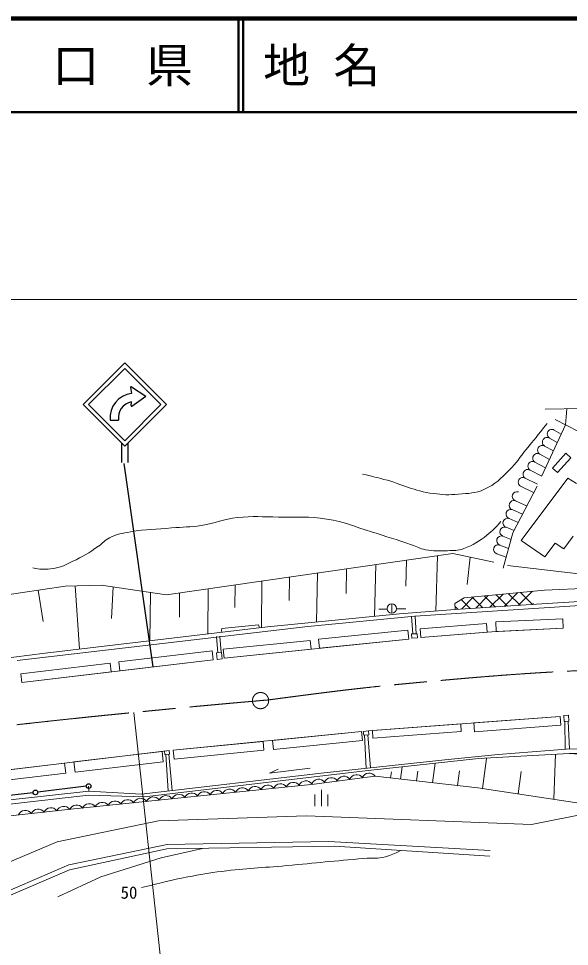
# Model space of a CAD drawing. Units: millimetres, scale not verified. Extents: x 40000 to 680000, y 20000 to 380000.
# Drawn here: x 344281 to 403064, y 280957 to 380000 of the extents above; entities that cross this region are included whole.
import ezdxf
from ezdxf.enums import TextEntityAlignment as Align

# ---------------------------------------------------------------- set-up
doc = ezdxf.new("R2010")
doc.units = ezdxf.units.MM
doc.header["$LTSCALE"] = 1000
doc.linetypes.add('CHAIN', pattern=[18.5, 12, -1.5, 3.5, -1.5])
doc.linetypes.add('DASHED', pattern=[7.5, 6, -1.5])
for name, color, linetype, lineweight in [('M-BMK', 2, 'CHAIN', 13), ('M-STR-HTXT', 7, 'Continuous', 13), ('M-STR-STRC', 7, 'Continuous', 25), ('M-TTL', 2, 'Continuous', 140), ('M-TTL-LINE', 7, 'Continuous', 50), ('M-WORK', 1, 'Continuous', 13)]:
    doc.layers.add(name, color=color, linetype=linetype, lineweight=lineweight)
doc.layers.add('M-TTL-TXT', color=7, linetype='Continuous')
doc.styles.add('ＭＳ ゴシック', font='')
doc.styles.get('ＭＳ ゴシック').set_extended_font_data('MS Gothic')

msp = doc.modelspace()

# ---------------------------------------------------------------- hatches: boundary and pattern name
at = {"layer": 'M-WORK'}
h = msp.add_hatch(dxfattribs=at)
h.set_pattern_fill('USER', color=256, style=0, pattern_type=2)
h.set_pattern_definition([(45, (399114, 318875), (-707.11, 707.11), []), (135, (399114, 318875), (-707.11, -707.11), [])])
h.paths.add_polyline_path([(399114, 318875), (399222, 317460), (390877, 316924), (390846, 317565), (391831, 318159)])

# ---------------------------------------------------------------- linework, layer by layer
at = {"layer": 'M-BMK'}
msp.add_circle((370104, 307199), 865, dxfattribs=at)
for points, knots in [([(370970, 307274), (379828, 308459), (382281, 308714), (389558, 309369), (400565, 310359), (406768, 310626), (417818, 310714), (425677, 310777), (430104, 310707), (437924, 309923), (445073, 309206), (449130, 308925), (456131, 307311), (461666, 306034), (463668, 305429), (470091, 303233)], [0, 0, 0, 0, 1, 1, 1, 2, 2, 2, 3, 3, 3, 4, 4, 4, 5, 5, 5, 5]), ([(270607, 296076), (296804, 299169), (303401, 299966), (324434, 302346), (336992, 303767), (344012, 304704), (356590, 305935), (362204, 306484), (363996, 306666), (370970, 307274)], [0, 0, 0, 0, 1, 1, 1, 2, 2, 2, 3, 3, 3, 3])]:
    msp.add_open_spline(points, degree=3, knots=knots, dxfattribs=at)
at = {"layer": 'M-STR-HTXT'}
for p, q in [((69698, 350000), (548179, 350000)), ((356590, 305935), (361515, 260283))]:
    msp.add_line(p, q, dxfattribs=at)
at = {"layer": 'M-STR-STRC'}
for p, q in [((356224, 340627), (356335, 339976)), ((356316, 340688), (357879, 339688)), ((356285, 338683), (356335, 339084)), ((356380, 338626), (357879, 339688)), ((354064, 337138), (354954, 337138)), ((355263, 334699), (355263, 332599)), ((355963, 332599), (355963, 334699)), ((358630, 310793), (355559, 332522)), ((345832, 297370), (340650, 296751)), ((351510, 298048), (346328, 297429))]:
    msp.add_line(p, q, dxfattribs=at)
for points in [[(355613, 334349), (360068, 338803), (355613, 343258), (351158, 338803)], [(355613, 334943), (359474, 338803), (355613, 342664), (351752, 338803)]]:
    msp.add_lwpolyline(points, close=True, dxfattribs=at)
for centre in [(351758, 298077), (346080, 297399)]:
    msp.add_circle(centre, 250, dxfattribs=at)
for centre, radius, start, end in [((356637, 337406), 2587, 96.70317, 185.95551), ((356284, 340637), 60.4, 57.38076, 189.69095), ((356637, 337406), 1705, 100.20397, 189.06004), ((356345, 338676), 60.4, 172.87498, 305.31121)]:
    msp.add_arc(centre, radius, start, end, dxfattribs=at)
at = {"layer": 'M-TTL'}
msp.add_line((680000, 380000), (40000, 380000), dxfattribs=at)
at = {"layer": 'M-TTL-LINE'}
for p, q in [((367750, 380000), (367750, 370000)), ((368250, 380000), (368250, 370000)), ((40000, 370000), (680000, 370000))]:
    msp.add_line(p, q, dxfattribs=at)
at = {"layer": 'M-WORK'}
for p, q in [((404491, 338387), (400480, 338317)), ((402769, 338357), (402640, 336623)), ((401449, 336079), (402186, 335642)), ((400933, 335222), (401769, 334741)), ((400418, 334365), (401352, 333842)), ((399902, 333509), (400938, 332947)), ((398870, 331795), (400111, 331162)), ((399386, 332652), (400524, 332053)), ((397900, 324291), (402896, 330952)), ((398355, 330938), (399670, 330289)), ((402896, 330952), (403810, 330389)), ((397839, 330082), (399228, 329418)), ((397294, 328526), (398499, 327980)), ((396963, 327582), (398054, 327103)), ((396633, 326639), (397608, 326224)), ((396302, 325695), (397160, 325342)), ((395971, 324751), (396840, 324406)), ((400433, 322556), (397900, 324291)), ((401559, 323986), (400433, 322556)), ((402474, 323400), (401559, 323986)), ((403459, 324760), (402474, 323400)), ((360065, 318499), (390637, 322897)), ((390637, 322897), (395000, 321982)), ((395641, 323807), (396571, 323450)), ((385689, 322185), (385615, 319423)), ((388971, 322657), (388793, 316759)), ((392455, 322516), (392146, 319581)), ((395310, 322864), (396303, 322496)), ((379289, 321264), (379236, 318640)), ((382407, 321713), (382277, 316188)), ((396448, 321626), (414908, 319425)), ((370246, 319963), (370192, 314976)), ((373209, 320390), (373174, 317896)), ((376171, 320816), (376082, 315566)), ((339495, 317936), (349252, 319414)), ((346363, 318976), (346890, 315634)), ((349252, 319414), (353099, 319507)), ((350318, 319440), (350793, 312696)), ((353099, 319507), (360065, 318499)), ((354360, 319325), (354195, 315949)), ((364509, 319138), (364484, 314308)), ((367377, 319551), (367358, 317136)), ((391831, 318159), (400415, 319003)), ((400415, 319003), (408452, 319331)), ((358374, 318744), (358298, 313580)), ((361441, 318697), (361437, 316115)), ((390846, 317565), (391831, 318159)), ((408896, 318102), (398998, 317445)), ((383612, 316967), (382710, 316964)), ((384101, 316522), (384101, 317522)), ((384606, 316987), (385601, 317010)), ((400372, 317097), (386554, 316199)), ((390877, 316924), (390846, 317565)), ((398998, 317445), (390877, 316924)), ((409754, 317691), (400372, 317097)), ((370858, 315058), (384935, 316454)), ((386554, 316199), (375156, 315109)), ((384935, 316454), (390877, 316924)), ((375156, 315109), (344137, 311473)), ((347107, 312263), (370858, 315058)), ((365976, 314909), (369875, 315295)), ((369875, 315295), (369982, 314955)), ((365886, 314473), (365976, 314909)), ((387198, 313922), (394797, 314555)), ((394797, 314555), (402397, 314930)), ((366206, 311741), (385932, 313758)), ((331600, 310311), (347107, 312263)), ((344628, 309137), (365057, 311553)), ((381605, 303957), (402073, 305505)), ((360776, 301891), (380876, 303885)), ((402716, 302018), (418980, 302160)), ((338488, 299253), (360356, 301863)), ((389754, 300892), (395445, 301455)), ((403018, 301562), (393378, 301019)), ((395445, 301455), (402716, 302018)), ((401397, 296660), (401581, 301474)), ((403018, 301562), (419652, 301710)), ((419248, 300468), (403018, 301562)), ((376885, 299485), (389754, 300892)), ((393378, 301019), (381588, 299737)), ((385040, 298825), (385206, 300130)), ((388467, 298430), (388737, 300514)), ((393774, 297800), (394206, 301022)), ((357371, 297218), (376885, 299485)), ((381588, 299737), (357696, 296938)), ((375405, 299980), (371043, 299452)), ((371043, 299452), (371999, 299870)), ((375826, 298294), (382331, 299138)), ((382331, 299138), (393292, 297872)), ((383979, 298948), (384061, 299601)), ((386753, 298628), (386886, 299660)), ((391121, 298123), (391329, 299699)), ((397585, 297230), (397908, 299617)), ((349495, 295573), (375826, 298294)), ((331008, 295263), (351789, 297546)), ((351758, 298077), (351789, 297546)), ((351789, 297546), (357371, 297218)), ((375898, 295934), (375898, 297159)), ((376598, 295934), (376598, 297684)), ((377298, 295934), (377298, 297159)), ((393292, 297872), (407724, 295714)), ((351754, 297094), (319700, 293529)), ((357696, 296938), (351754, 297094)), ((324774, 292900), (349495, 295573)), ((399024, 293976), (407724, 295714)), ((348397, 292111), (359198, 294363)), ((359198, 294363), (374995, 294891)), ((374995, 294891), (399024, 293976)), ((342858, 289766), (348397, 292111)), ((349639, 289656), (360136, 291825)), ((360097, 291363), (349699, 289127)), ((363895, 291424), (359503, 290410)), ((378008, 291649), (360097, 291363)), ((360136, 291825), (377375, 292176)), ((377375, 292176), (394614, 291191)), ((394579, 290593), (378008, 291649)), ((359503, 290410), (353061, 288392)), ((342405, 286529), (349639, 289656)), ((349699, 289127), (342663, 286094)), ((353061, 288392), (348479, 286266))]:
    msp.add_line(p, q, dxfattribs=at)
at = {"layer": 'M-WORK', "linetype": 'DASHED'}
for p, q in [((386196, 316165), (386347, 314311)), ((386599, 316202), (386715, 314334)), ((365406, 314034), (365546, 312309)), ((365760, 314075), (365914, 312332)), ((402587, 304987), (402619, 302010)), ((403054, 302021), (402924, 305008)), ((381192, 303503), (381366, 299975)), ((381841, 300027), (381546, 303544)), ((360002, 301441), (360262, 297554)), ((360666, 297600), (360307, 301477))]:
    msp.add_line(p, q, dxfattribs=at)
for points in [[(401535, 337191), (408783, 333462), (412864, 329005), (415092, 323072)], [(402640, 336623), (399612, 330084), (397032, 325089), (395977, 321336)]]:
    msp.add_lwpolyline(points, dxfattribs=at)
at = {"layer": 'M-WORK'}
for points in [[(401254, 332008), (402685, 333603), (403218, 333124), (401787, 331529)], [(387198, 313922), (394278, 314512), (394201, 315441), (387121, 314851)], [(395247, 314577), (402397, 314930), (402347, 315943), (395197, 315590)], [(376383, 312781), (385932, 313758), (385833, 314724), (376284, 313747)], [(386207, 314311), (386833, 314342), (386855, 313904), (386229, 313873)], [(366206, 311741), (375504, 312691), (375408, 313623), (366111, 312673)], [(355081, 310373), (365057, 311553), (364943, 312518), (354967, 311339)], [(365472, 311593), (366000, 311642), (365934, 312357), (365406, 312309)], [(344628, 309137), (354159, 310264), (354049, 311195), (344518, 310068)], [(392872, 304809), (402073, 305505), (402144, 304564), (392943, 303868)], [(402479, 305595), (402979, 305626), (403017, 305014), (402517, 304983)], [(382037, 303990), (391458, 304702), (391519, 303894), (382098, 303181)], [(371390, 302944), (380876, 303885), (380971, 302935), (371484, 301994)], [(381063, 303895), (381605, 303957), (381651, 303556), (381109, 303494)], [(360776, 301891), (370375, 302843), (370467, 301913), (360868, 300961)], [(350172, 300647), (359590, 301771), (359722, 300667), (350304, 299543)], [(359855, 301803), (360356, 301863), (360401, 301488), (359900, 301429)], [(339249, 299344), (349194, 300531), (349323, 299448), (339378, 298262)]]:
    msp.add_lwpolyline(points, close=True, dxfattribs=at)
msp.add_circle((384101, 317022), 500, dxfattribs=at)
for centre, radius, start, end in [((401191, 335650), 500, 58.95034, 238.95034), ((400676, 334794), 500, 58.95034, 238.95034), ((400160, 333937), 500, 58.95034, 238.95034), ((399644, 333080), 500, 58.95034, 238.95034), ((398612, 331367), 500, 58.95034, 238.95034), ((399128, 332223), 500, 58.95034, 238.95034), ((398097, 330510), 500, 58.95034, 238.95034), ((397459, 328998), 500, 70.69231, 250.69231), ((397129, 328054), 500, 70.69231, 250.69231), ((396798, 327110), 500, 70.69231, 250.69231), ((396467, 326167), 500, 70.69231, 250.69231), ((396137, 325223), 500, 70.69231, 250.69231), ((395806, 324279), 500, 70.69231, 250.69231), ((395475, 323335), 500, 70.69231, 250.69231), ((379002, 298353), 778, 35.98791, 157.87352), ((380352, 298517), 778, 35.98791, 157.87352), ((381702, 298681), 778, 35.98791, 157.87352), ((370884, 297398), 783, 35.19166, 156.60669), ((372243, 297539), 783, 35.19166, 156.60669), ((373603, 297697), 778, 35.98791, 157.87352), ((374953, 297861), 778, 35.98791, 157.87352), ((376303, 298025), 778, 35.98791, 157.87352), ((377652, 298189), 778, 35.98791, 157.87352), ((361372, 296415), 783, 35.19166, 156.60669), ((362731, 296556), 783, 35.19166, 156.60669), ((364089, 296696), 783, 35.19166, 156.60669), ((365448, 296837), 783, 35.19166, 156.60669), ((366807, 296977), 783, 35.19166, 156.60669), ((368166, 297117), 783, 35.19166, 156.60669), ((369525, 297258), 783, 35.19166, 156.60669), ((351825, 295410), 788, 35.48747, 156.48539), ((353190, 295554), 788, 35.48747, 156.48539), ((354554, 295697), 788, 35.48747, 156.48539), ((355918, 295840), 788, 35.48747, 156.48539), ((357283, 295983), 788, 35.48747, 156.48539), ((358647, 296126), 788, 35.48747, 156.48539), ((360011, 296269), 788, 35.48747, 156.48539), ((345004, 294695), 788, 35.48747, 156.48539), ((346368, 294838), 788, 35.48747, 156.48539), ((347732, 294981), 788, 35.48747, 156.48539), ((349097, 295124), 788, 35.48747, 156.48539), ((350461, 295267), 788, 35.48747, 156.48539)]:
    msp.add_arc(centre, radius, start, end, dxfattribs=at)
for points, knots in [([(380977, 331375), (382082, 331117), (382373, 331040), (383264, 330812), (385342, 330280), (386414, 329567), (388542, 329299), (389578, 329169), (390175, 329131), (391215, 329229), (392315, 329333), (392990, 329296), (393995, 329757), (395179, 330300), (395710, 330878), (396633, 331797), (397429, 332589), (397754, 333143), (398463, 334014), (399339, 335091), (399612, 335439), (400679, 336793)], [0, 0, 0, 0, 1, 1, 1, 2, 2, 2, 3, 3, 3, 4, 4, 4, 5, 5, 5, 6, 6, 6, 7, 7, 7, 7]), ([(345789, 321353), (346606, 321208), (346949, 321175), (347689, 321248), (348643, 321341), (349144, 321631), (350011, 322039), (351156, 322579), (351769, 322953), (352808, 323675), (353278, 324002), (353458, 324312), (353969, 324572), (354789, 324989), (355333, 325040), (356238, 325206), (357929, 325515), (358906, 325471), (360618, 325628), (361854, 325741), (362558, 325702), (363784, 325892), (365307, 326127), (366104, 326580), (367637, 326736), (369339, 326909), (370306, 326814), (372017, 326789), (374038, 326759), (375192, 326897), (377189, 326578), (379095, 326273), (380093, 325775), (381938, 325206), (383614, 324688), (384551, 324394), (386213, 323833), (386793, 323637), (387084, 323395), (387690, 323306), (388599, 323172), (389123, 323146), (390040, 323202), (390728, 323244), (391146, 323176), (391791, 323421), (392835, 323817), (393392, 324159), (394261, 324860), (394890, 325366), (395125, 325596), (395747, 326298)], [0, 0, 0, 0, 1, 1, 1, 2, 2, 2, 3, 3, 3, 4, 4, 4, 5, 5, 5, 6, 6, 6, 7, 7, 7, 8, 8, 8, 9, 9, 9, 10, 10, 10, 11, 11, 11, 12, 12, 12, 13, 13, 13, 14, 14, 14, 15, 15, 15, 16, 16, 16, 17, 17, 17, 17]), ([(357406, 287237), (359754, 287831), (360400, 288011), (362347, 288379), (363758, 288645), (364550, 288792), (365974, 288973), (368663, 289315), (370187, 289338), (372886, 289583), (376111, 289875), (377914, 290079), (381142, 290349), (382039, 290424), (382574, 290275), (383440, 290521), (384089, 290705), (384360, 290829), (385028, 291202)], [0, 0, 0, 0, 1, 1, 1, 2, 2, 2, 3, 3, 3, 4, 4, 4, 5, 5, 5, 6, 6, 6, 6])]:
    msp.add_open_spline(points, degree=3, knots=knots, dxfattribs=at)

# ---------------------------------------------------------------- texts
at = {"layer": 'M-TTL-TXT', "style": 'ＭＳ ゴシック'}
msp.add_text('地 名', height=3666, dxfattribs=at).set_placement((370380, 375000), align=Align.MIDDLE_LEFT)
msp.add_text('山\u3000口\u3000県', height=3666, dxfattribs=at).set_placement((350375, 375000), align=Align.MIDDLE_CENTER)
at = {"layer": 'M-WORK', "style": 'ＭＳ ゴシック'}
msp.add_text('50', height=1320, dxfattribs=at).set_placement((355165, 285655), align=Align.BOTTOM_LEFT)

doc.saveas('drawing.dxf')
